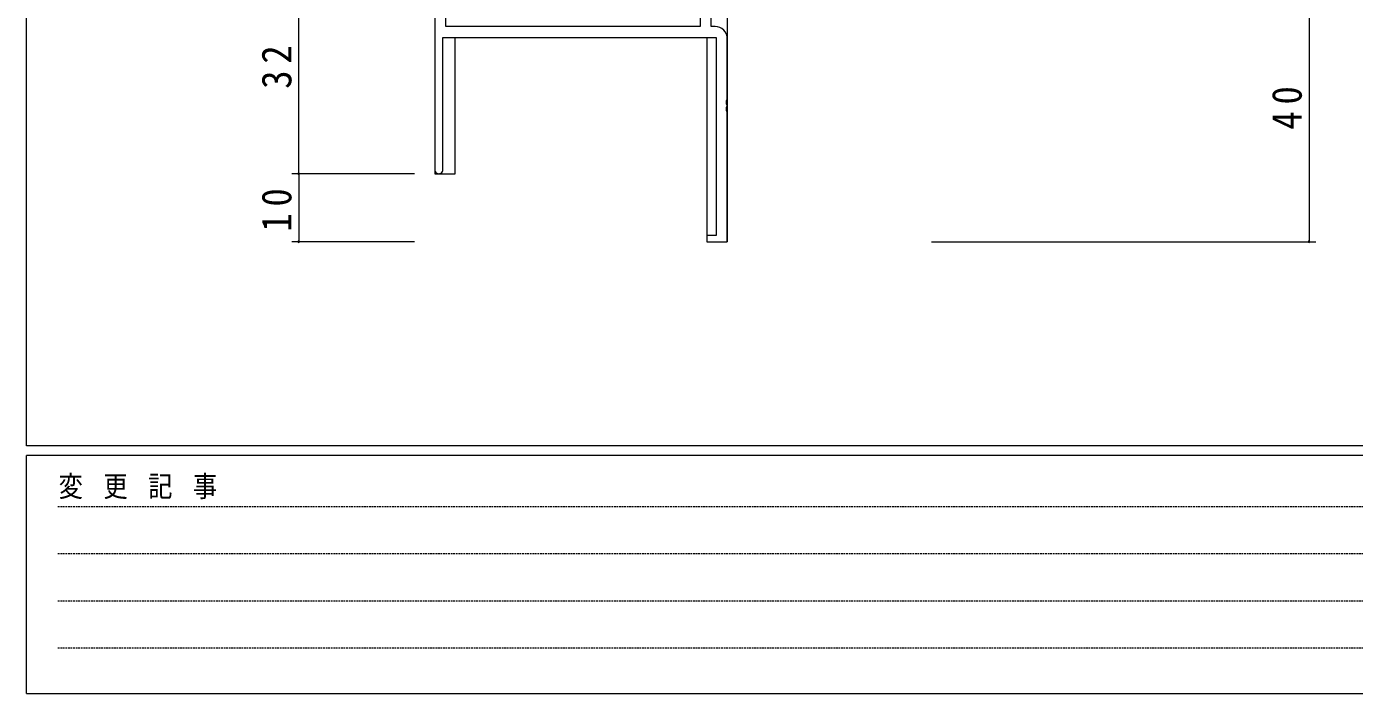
# Model space of a CAD drawing. Units: millimetres on the paper. Extents: x -397 to 397, y -282 to 282.
# Drawn here: x -393.9 to -198.7, y -282.1 to -184.1 of the extents above; entities that cross this region are included whole.
import ezdxf

# ---------------------------------------------------------------- set-up
doc = ezdxf.new("R2010")
doc.units = ezdxf.units.MM
doc.linetypes.add('USER1', pattern=[0.375, 0.25, -0.125])
for name, color, linetype, lineweight in [('0-1_YKK_ZWAK', 7, 'Continuous', 18), ('0-3_YKK_11', 7, 'Continuous', 18), ('0-4_YKK_12', 2, 'Continuous', 18), ('0-6_YKK_D', 6, 'Continuous', 18)]:
    doc.layers.add(name, color=color, linetype=linetype, lineweight=lineweight)
doc.styles.add('ＭＳ ゴシック', font='')
doc.styles.get('ＭＳ ゴシック').set_extended_font_data('MS Gothic')

msp = doc.modelspace()

# ---------------------------------------------------------------- linework, layer by layer
at = {"layer": '0-1_YKK_ZWAK'}
for p, q in [((-393.908, -245.688), (-393.908, 279.312)), ((376.092, -245.688), (-393.908, -245.688)), ((-393.908, -282.088), (-393.908, -247.088)), ((338.292, -247.088), (-393.908, -247.088)), ((-393.908, -282.088), (338.292, -282.088))]:
    msp.add_line(p, q, dxfattribs=at)
at = {"layer": '0-1_YKK_ZWAK', "linetype": 'USER1'}
for p, q in [((-389.31, -254.6), (-141.117, -254.6)), ((-389.31, -261.529), (-141.117, -261.529)), ((-389.31, -268.457), (-141.117, -268.457)), ((-389.31, -275.386), (-141.117, -275.386))]:
    msp.add_line(p, q, dxfattribs=at)
at = {"layer": '0-3_YKK_11'}
for p, q in [((-333.908, -173.688), (-333.908, -205.088)), ((-294.908, -171.912), (-294.908, -184.058)), ((-332.278, -184.058), (-332.278, -175.181)), ((-293.278, -184.058), (-293.278, -174.318)), ((-294.908, -184.058), (-332.278, -184.058)), ((-292.708, -184.058), (-293.278, -184.058)), ((-332.708, -185.688), (-292.538, -185.688)), ((-332.708, -205.088), (-332.708, -185.688)), ((-292.538, -185.688), (-292.538, -214.788)), ((-290.908, -194.729), (-290.908, -185.858)), ((-291.028, -194.913), (-290.908, -194.729)), ((-291.028, -195.463), (-291.028, -194.913)), ((-290.908, -195.646), (-291.028, -195.463)), ((-291.028, -195.913), (-290.908, -195.729)), ((-291.028, -196.463), (-291.028, -195.913)), ((-290.908, -196.646), (-291.028, -196.463)), ((-290.908, -195.729), (-290.908, -195.646)), ((-290.908, -215.688), (-290.908, -196.646)), ((-293.908, -214.788), (-293.908, -215.688)), ((-292.538, -214.788), (-293.908, -214.788)), ((-293.908, -215.688), (-290.908, -215.688))]:
    msp.add_line(p, q, dxfattribs=at)
for centre, radius, start, end in [((-292.708, -185.858), 1.8, 0.00001, 89.99999), ((-333.308, -205.088), 0.6, 179.99999, 0.00001)]:
    msp.add_arc(centre, radius, start, end, dxfattribs=at)
at = {"layer": '0-4_YKK_12'}
for p, q in [((-333.908, 9.812), (-333.908, -205.688)), ((-290.908, -175.688), (-290.908, -215.688)), ((-330.908, -205.688), (-330.908, -185.688)), ((-333.908, -205.688), (-330.908, -205.688))]:
    msp.add_line(p, q, dxfattribs=at)
msp.add_lwpolyline([(-293.908, -185.688), (-293.908, -215.688), (-290.908, -215.688)], dxfattribs=at)
at = {"layer": '0-6_YKK_D'}
for p, q in [((-353.908, -205.688), (-353.908, -173.688)), ((-205.405, -175.688), (-205.405, -215.688)), ((-336.908, -205.688), (-354.908, -205.688)), ((-336.908, -205.688), (-354.908, -205.688)), ((-353.908, -205.688), (-353.908, -215.688)), ((-336.908, -215.688), (-354.908, -215.688)), ((-260.908, -215.688), (-204.405, -215.688))]:
    msp.add_line(p, q, dxfattribs=at)
for centre, start, end in [((-353.908, -205.688), 90, 270), ((-353.908, -205.688), 90, 270), ((-353.908, -205.688), 270, 90), ((-353.908, -205.688), 270, 90), ((-353.908, -215.688), 90, 270), ((-353.908, -215.688), 270, 90), ((-205.405, -215.688), 90, 270), ((-205.405, -215.688), 270, 90)]:
    msp.add_arc(centre, 0.106, start, end, dxfattribs=at)

# ---------------------------------------------------------------- texts
at = {"layer": '0-1_YKK_ZWAK', "insert": (-389.194, -253.534), "char_height": 3.079, "attachment_point": 7, "style": 'ＭＳ ゴシック'}
msp.add_mtext('\\T1.23;\\W0.85;変\\~更\\~記\\~事', dxfattribs=at)
at = {"layer": '0-6_YKK_D', "color": 7, "char_height": 4.399, "attachment_point": 7, "rotation": 90, "style": 'ＭＳ ゴシック'}
for s, insert in [('\\T1.37;\\W0.9;32', (-354.908, -193.208)), ('\\T1.37;\\W0.9;40', (-206.405, -199.208)), ('\\T1.37;\\W0.9;10', (-354.908, -214.208))]:
    msp.add_mtext(s, dxfattribs=dict(at, insert=insert))

doc.saveas('drawing.dxf')
